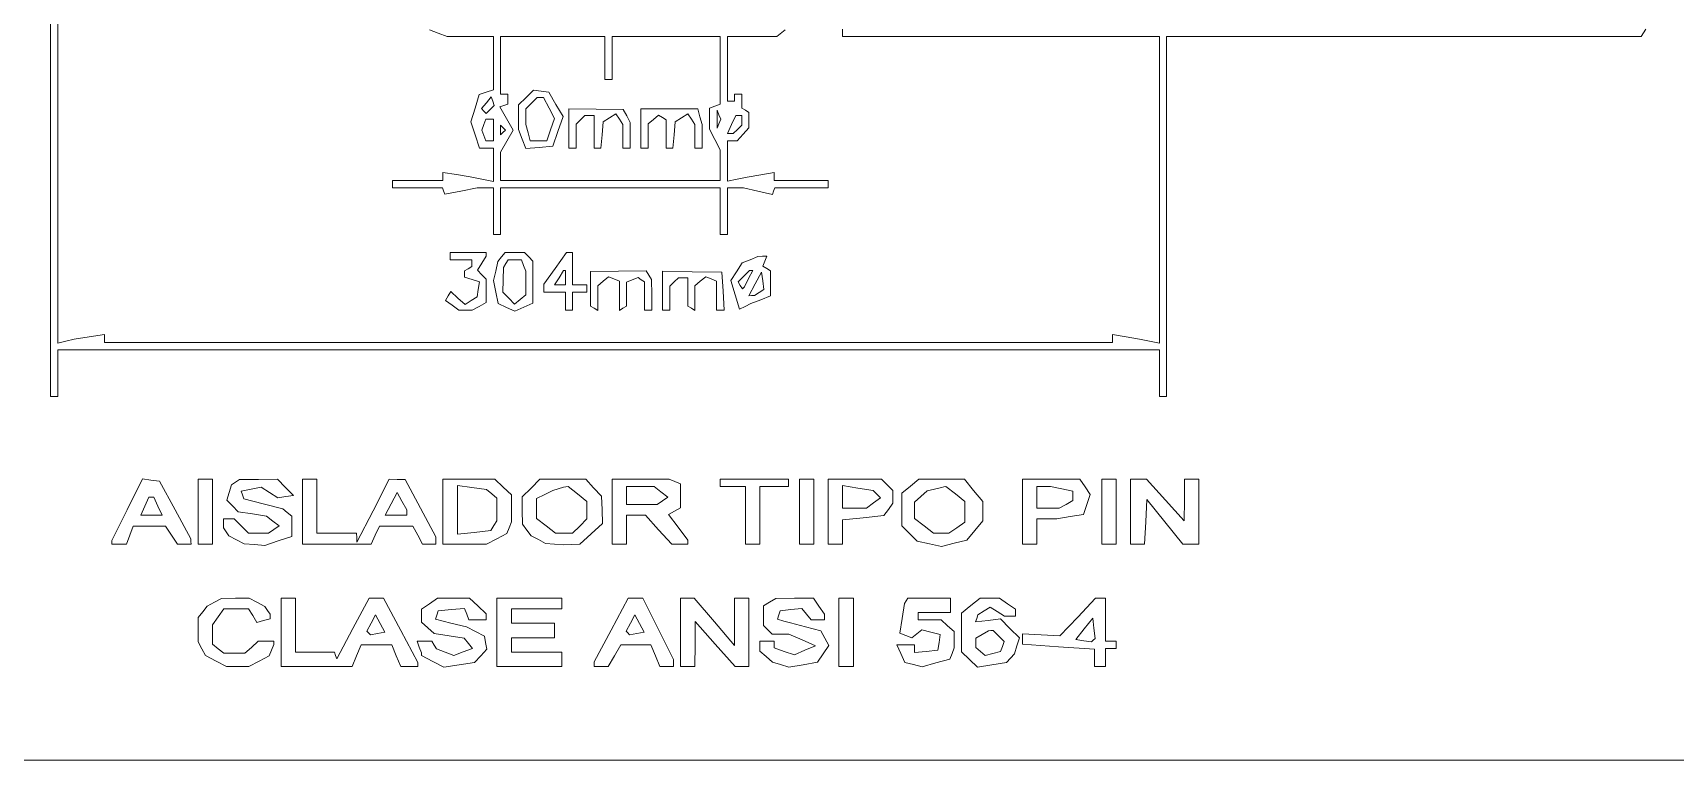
# Paper-space layout 'AN-07-DGE-065' of a CAD drawing. Header units: metres, sheet in millimetres. Extents: x 12 to 193, y 4 to 291.
# Drawn here: x 89.3 to 147.3, y 58.2 to 83.8 of the extents above; entities that cross this region are included whole.
import ezdxf

# ---------------------------------------------------------------- set-up
doc = ezdxf.new("R2010")
doc.units = ezdxf.units.M
doc.layers.add('DGE_CONTORNOS', color=7, linetype='Continuous', lineweight=0)
doc.layers.add('DGE_DATOS', color=7, linetype='Continuous', lineweight=0)

# ---------------------------------------------------------------- blocks, each defined once
blk = doc.blocks.new('LP_REF_DGE_MT_065')
at = {"layer": 'DGE_CONTORNOS'}
for points in [[(192.807, 164.007), (192.807, 58.152), (117.941, 58.152), (43.074, 58.152), (43.074, 164.007), (43.074, 269.861), (117.941, 269.861), (192.807, 269.861)], [(109.495, 82.917), (109.495, 82.155), (109.622, 82.155), (109.749, 82.155), (109.749, 82.917), (109.749, 83.679), (111.654, 83.679), (113.559, 83.679), (113.559, 82.486), (113.559, 81.293), (113.369, 81.22), (113.178, 81.147), (113.178, 80.777), (113.178, 80.406), (113.368, 80.042), (113.558, 79.679), (113.558, 79.139), (113.559, 78.599), (109.686, 78.599), (105.812, 78.599), (105.812, 79.097), (105.812, 79.594), (106.034, 79.986), (106.257, 80.377), (106.024, 80.786), (105.791, 81.196), (105.929, 81.241), (106.066, 81.287), (106.066, 81.467), (106.066, 81.647), (105.939, 81.647), (105.812, 81.647), (105.812, 82.663), (105.812, 83.679), (107.654, 83.679), (109.495, 83.679)], [(106.709, 81.528), (106.447, 81.266), (106.447, 80.83), (106.447, 80.394), (106.574, 80.06), (106.701, 79.727), (107.177, 79.766), (107.654, 79.806), (107.834, 80.328), (108.015, 80.85), (107.764, 81.28), (107.514, 81.711), (107.242, 81.75), (106.971, 81.79)], [(105.448, 81.105), (105.308, 80.965), (105.225, 81.049), (105.141, 81.133), (105.313, 81.34), (105.485, 81.548), (105.536, 81.396), (105.587, 81.244)], [(107.521, 81.15), (107.712, 80.781), (107.575, 80.388), (107.438, 79.996), (107.148, 79.996), (106.858, 79.996), (106.781, 80.282), (106.705, 80.568), (106.703, 80.844), (106.701, 81.121), (106.901, 81.32), (107.1, 81.52), (107.215, 81.52), (107.33, 81.52)], [(108.225, 80.436), (108.225, 79.742), (108.352, 79.742), (108.479, 79.742), (108.479, 80.161), (108.479, 80.58), (108.632, 80.733), (108.784, 80.885), (108.949, 80.885), (109.114, 80.885), (109.114, 80.314), (109.114, 79.742), (109.234, 79.742), (109.353, 79.742), (109.392, 80.205), (109.432, 80.669), (109.658, 80.809), (109.883, 80.949), (110.005, 80.758), (110.126, 80.568), (110.128, 80.155), (110.13, 79.742), (110.257, 79.742), (110.384, 79.742), (110.384, 80.195), (110.384, 80.648), (110.261, 80.877), (110.138, 81.107), (109.182, 81.118), (108.225, 81.129)], [(110.765, 80.435), (110.765, 79.742), (110.892, 79.742), (111.019, 79.742), (111.019, 80.171), (111.019, 80.6), (111.204, 80.753), (111.389, 80.907), (111.522, 80.825), (111.654, 80.743), (111.654, 80.243), (111.654, 79.742), (111.774, 79.742), (111.893, 79.742), (111.932, 80.205), (111.972, 80.669), (112.198, 80.809), (112.423, 80.949), (112.545, 80.758), (112.666, 80.568), (112.668, 80.155), (112.67, 79.742), (112.797, 79.742), (112.924, 79.742), (112.922, 80.155), (112.921, 80.568), (112.846, 80.846), (112.772, 81.123), (111.768, 81.126), (110.765, 81.128)], [(105.558, 80.377), (105.558, 79.996), (105.427, 79.996), (105.296, 79.996), (105.223, 80.187), (105.15, 80.377), (105.223, 80.568), (105.296, 80.758), (105.427, 80.758), (105.558, 80.758)], [(105.897, 80.292), (105.812, 80.208), (105.812, 80.377), (105.812, 80.546), (105.897, 80.462), (105.982, 80.377)], [(113.516, 80.599), (113.452, 80.441), (113.452, 80.758), (113.452, 81.076), (113.516, 80.917), (113.58, 80.758)], [(114.321, 80.72), (114.321, 80.555), (114.169, 80.402), (114.016, 80.25), (113.917, 80.25), (113.819, 80.25), (113.963, 80.568), (114.108, 80.885), (114.215, 80.885), (114.321, 80.885)], [(104.034, 75.932), (104.034, 75.805), (104.415, 75.805), (104.796, 75.805), (104.796, 75.686), (104.796, 75.566), (104.669, 75.488), (104.542, 75.409), (104.542, 75.298), (104.542, 75.187), (104.804, 75.104), (105.065, 75.021), (105.026, 74.759), (104.987, 74.497), (104.772, 74.363), (104.557, 74.228), (104.308, 74.453), (104.059, 74.679), (103.964, 74.524), (103.868, 74.369), (104.103, 74.198), (104.337, 74.027), (104.575, 74.027), (104.813, 74.027), (105.059, 74.158), (105.304, 74.29), (105.304, 74.705), (105.304, 75.119), (105.149, 75.275), (104.993, 75.43), (105.149, 75.679), (105.304, 75.929), (105.304, 75.994), (105.304, 76.059), (104.669, 76.059), (104.034, 76.059)], [(105.845, 75.9), (105.72, 75.742), (105.64, 75.405), (105.56, 75.068), (105.64, 74.663), (105.721, 74.259), (106.021, 74.123), (106.32, 73.986), (106.638, 74.131), (106.955, 74.276), (106.955, 75.015), (106.955, 75.754), (106.803, 75.907), (106.65, 76.059), (106.31, 76.059), (105.97, 76.059)], [(107.739, 75.499), (107.336, 74.938), (107.336, 74.8), (107.336, 74.662), (107.717, 74.662), (108.098, 74.662), (108.098, 74.345), (108.098, 74.027), (108.225, 74.027), (108.352, 74.027), (108.352, 74.345), (108.352, 74.662), (108.606, 74.662), (108.86, 74.662), (108.86, 74.789), (108.86, 74.916), (108.606, 74.916), (108.352, 74.916), (108.352, 75.488), (108.352, 76.059), (108.247, 76.059), (108.141, 76.059)], [(114.614, 75.804), (114.336, 75.692), (114.133, 75.382), (113.93, 75.072), (114.088, 74.565), (114.246, 74.058), (114.443, 74.156), (114.639, 74.254), (114.988, 74.392), (115.337, 74.53), (115.337, 74.969), (115.337, 75.409), (115.202, 75.493), (115.066, 75.577), (115.134, 75.754), (115.202, 75.932), (115.047, 75.924), (114.893, 75.916)], [(106.624, 75.604), (106.701, 75.403), (106.701, 74.985), (106.701, 74.566), (106.504, 74.403), (106.307, 74.239), (106.098, 74.449), (105.889, 74.658), (105.901, 75.096), (105.914, 75.534), (105.997, 75.669), (106.081, 75.805), (106.314, 75.805), (106.547, 75.805)], [(108.098, 75.17), (108.098, 74.916), (107.907, 74.916), (107.715, 74.916), (107.874, 75.17), (108.032, 75.424), (108.065, 75.424), (108.098, 75.424)], [(108.987, 74.778), (108.987, 74.169), (109.114, 74.091), (109.241, 74.012), (109.241, 74.448), (109.241, 74.885), (109.43, 75.042), (109.619, 75.198), (109.811, 75.125), (110.003, 75.051), (110.003, 74.532), (110.003, 74.012), (110.13, 74.091), (110.257, 74.169), (110.257, 74.592), (110.257, 75.016), (110.459, 75.093), (110.661, 75.171), (110.777, 75.099), (110.892, 75.028), (110.892, 74.528), (110.892, 74.027), (111.019, 74.027), (111.146, 74.027), (111.144, 74.567), (111.142, 75.107), (111.045, 75.259), (110.948, 75.411), (109.968, 75.399), (108.987, 75.387)], [(111.527, 74.711), (111.527, 74.027), (111.654, 74.027), (111.781, 74.027), (111.781, 74.446), (111.781, 74.865), (111.934, 75.018), (112.086, 75.17), (112.251, 75.17), (112.416, 75.17), (112.416, 74.67), (112.416, 74.169), (112.543, 74.091), (112.67, 74.012), (112.67, 74.448), (112.67, 74.885), (112.859, 75.042), (113.048, 75.198), (113.24, 75.125), (113.432, 75.051), (113.432, 74.539), (113.432, 74.027), (113.566, 74.027), (113.699, 74.027), (113.661, 74.694), (113.623, 75.361), (112.575, 75.378), (111.527, 75.395)], [(114.562, 75.138), (114.414, 74.853), (114.38, 74.812), (114.347, 74.772), (114.269, 74.897), (114.192, 75.023), (114.393, 75.223), (114.593, 75.424), (114.652, 75.424), (114.711, 75.424)], [(114.936, 74.647), (114.766, 74.539), (114.667, 74.537), (114.569, 74.535), (114.791, 74.948), (115.012, 75.361), (115.059, 75.057), (115.105, 74.754)], [(92.635, 66.982), (92.096, 65.895), (92.096, 65.834), (92.096, 65.772), (92.353, 65.772), (92.61, 65.772), (92.731, 66.09), (92.852, 66.407), (93.424, 66.407), (93.995, 66.407), (94.203, 66.09), (94.411, 65.772), (94.651, 65.772), (94.89, 65.772), (94.889, 65.867), (94.887, 65.963), (94.333, 66.979), (93.78, 67.995), (93.477, 68.032), (93.174, 68.069)], [(95.144, 66.915), (95.144, 65.772), (95.398, 65.772), (95.652, 65.772), (95.652, 66.915), (95.652, 68.058), (95.398, 68.058), (95.144, 68.058)], [(96.463, 67.961), (96.321, 67.868), (96.236, 67.595), (96.152, 67.323), (96.355, 67.119), (96.559, 66.915), (97.056, 66.836), (97.552, 66.756), (97.777, 66.584), (98.002, 66.412), (97.811, 66.284), (97.621, 66.157), (97.271, 66.155), (96.922, 66.153), (96.668, 66.407), (96.414, 66.661), (96.224, 66.661), (96.033, 66.661), (96.035, 66.502), (96.037, 66.344), (96.13, 66.204), (96.224, 66.064), (96.495, 65.921), (96.767, 65.778), (97.13, 65.753), (97.494, 65.727), (97.97, 65.886), (98.446, 66.046), (98.446, 66.401), (98.446, 66.757), (98.287, 66.889), (98.127, 67.022), (97.438, 67.196), (96.749, 67.371), (96.703, 67.508), (96.658, 67.645), (97.012, 67.715), (97.367, 67.785), (97.66, 67.596), (97.953, 67.407), (98.231, 67.447), (98.51, 67.487), (98.224, 67.772), (97.938, 68.058), (97.271, 68.056), (96.605, 68.054)], [(98.827, 66.915), (98.827, 65.772), (100.036, 65.772), (101.246, 65.772), (101.39, 66.09), (101.535, 66.407), (102.128, 66.407), (102.721, 66.407), (102.891, 66.09), (103.061, 65.772), (103.294, 65.772), (103.526, 65.772), (103.526, 65.899), (103.526, 66.026), (102.986, 67.039), (102.447, 68.053), (102.162, 68.056), (101.878, 68.058), (101.311, 66.947), (100.745, 65.836), (100.739, 65.994), (100.732, 66.153), (100.034, 66.153), (99.335, 66.153), (99.335, 67.106), (99.335, 68.058), (99.081, 68.058), (98.827, 68.058)], [(103.78, 66.915), (103.78, 65.772), (104.548, 65.772), (105.317, 65.772), (105.676, 65.958), (106.035, 66.144), (106.114, 66.349), (106.193, 66.555), (106.193, 67.03), (106.193, 67.506), (105.899, 67.782), (105.605, 68.058), (104.693, 68.058), (103.78, 68.058)], [(105.5, 67.546), (105.685, 67.392), (105.683, 66.995), (105.681, 66.598), (105.572, 66.425), (105.463, 66.252), (104.875, 66.186), (104.288, 66.12), (104.288, 66.979), (104.288, 67.837), (104.801, 67.769), (105.314, 67.7)], [(106.886, 67.746), (106.574, 67.435), (106.578, 66.953), (106.582, 66.471), (106.737, 66.269), (106.892, 66.068), (107.146, 65.933), (107.4, 65.798), (107.717, 65.771), (108.035, 65.744), (108.318, 65.758), (108.602, 65.772), (109.006, 66.133), (109.411, 66.495), (109.393, 66.979), (109.374, 67.464), (109.095, 67.761), (108.816, 68.058), (108.007, 68.058), (107.198, 68.058)], [(108.526, 67.541), (108.86, 67.278), (108.86, 66.969), (108.86, 66.661), (108.606, 66.407), (108.352, 66.153), (108.052, 66.153), (107.751, 66.153), (107.417, 66.416), (107.082, 66.679), (107.082, 67.03), (107.082, 67.38), (107.368, 67.519), (107.654, 67.658), (107.844, 67.721), (108.035, 67.784), (108.113, 67.794), (108.191, 67.804)], [(109.749, 66.915), (109.749, 65.772), (110.003, 65.772), (110.257, 65.772), (110.257, 66.28), (110.257, 66.788), (110.589, 66.788), (110.922, 66.788), (111.386, 66.28), (111.85, 65.772), (112.133, 65.772), (112.416, 65.772), (112.416, 65.844), (112.416, 65.916), (112.074, 66.365), (111.731, 66.814), (111.947, 66.934), (112.162, 67.055), (112.162, 67.479), (112.162, 67.904), (111.961, 67.981), (111.76, 68.058), (110.755, 68.058), (109.749, 68.058)], [(111.471, 67.616), (111.718, 67.428), (111.527, 67.3), (111.337, 67.173), (110.797, 67.171), (110.257, 67.169), (110.257, 67.487), (110.257, 67.804), (110.741, 67.804), (111.225, 67.804)], [(113.559, 67.931), (113.559, 67.804), (114.004, 67.804), (114.448, 67.804), (114.448, 66.788), (114.448, 65.772), (114.702, 65.772), (114.956, 65.772), (114.956, 66.788), (114.956, 67.804), (115.464, 67.804), (115.972, 67.804), (115.972, 67.931), (115.972, 68.058), (114.766, 68.058), (113.559, 68.058)], [(116.353, 66.915), (116.353, 65.772), (116.607, 65.772), (116.861, 65.772), (116.861, 66.915), (116.861, 68.058), (116.607, 68.058), (116.353, 68.058)], [(117.369, 66.915), (117.369, 65.772), (117.623, 65.772), (117.877, 65.772), (117.877, 66.199), (117.877, 66.625), (118.605, 66.701), (119.332, 66.776), (119.494, 66.997), (119.655, 67.218), (119.655, 67.438), (119.655, 67.659), (119.456, 67.858), (119.256, 68.058), (118.313, 68.058), (117.369, 68.058)], [(119.084, 67.535), (119.211, 67.406), (118.964, 67.224), (118.718, 67.042), (118.297, 67.042), (117.877, 67.042), (117.877, 67.439), (117.877, 67.836), (118.417, 67.75), (118.957, 67.664)], [(120.272, 67.815), (119.973, 67.572), (119.973, 66.993), (119.973, 66.414), (120.243, 66.144), (120.514, 65.873), (120.942, 65.782), (121.37, 65.691), (121.814, 65.803), (122.259, 65.916), (122.544, 66.257), (122.829, 66.598), (122.83, 66.937), (122.83, 67.277), (122.501, 67.667), (122.173, 68.058), (121.372, 68.058), (120.572, 68.058)], [(121.861, 67.541), (122.195, 67.278), (122.195, 66.913), (122.195, 66.548), (121.913, 66.351), (121.631, 66.153), (121.359, 66.153), (121.086, 66.153), (120.752, 66.416), (120.417, 66.679), (120.417, 66.968), (120.417, 67.257), (120.639, 67.454), (120.862, 67.651), (121.116, 67.713), (121.37, 67.775), (121.448, 67.789), (121.526, 67.804)], [(124.227, 66.915), (124.227, 65.772), (124.481, 65.772), (124.735, 65.772), (124.735, 66.217), (124.735, 66.661), (125.084, 66.662), (125.434, 66.664), (125.903, 66.741), (126.372, 66.819), (126.495, 67.172), (126.618, 67.525), (126.431, 67.791), (126.245, 68.058), (125.236, 68.058), (124.227, 68.058)], [(125.608, 67.725), (126.005, 67.645), (126.005, 67.475), (126.005, 67.305), (125.76, 67.173), (125.514, 67.042), (125.125, 67.042), (124.735, 67.042), (124.735, 67.423), (124.735, 67.804), (124.973, 67.804), (125.211, 67.804)], [(127.021, 66.915), (127.021, 65.772), (127.275, 65.772), (127.529, 65.772), (127.529, 66.915), (127.529, 68.058), (127.275, 68.058), (127.021, 68.058)], [(128.037, 66.915), (128.037, 65.772), (128.285, 65.772), (128.533, 65.772), (128.571, 66.559), (128.609, 67.347), (129.244, 66.56), (129.879, 65.773), (130.164, 65.772), (130.45, 65.772), (130.45, 66.915), (130.45, 68.058), (130.196, 68.058), (129.942, 68.058), (129.936, 67.328), (129.931, 66.598), (129.267, 67.328), (128.603, 68.058), (128.32, 68.058), (128.037, 68.058)], [(93.724, 67.106), (93.869, 66.788), (93.493, 66.788), (93.118, 66.788), (93.262, 67.106), (93.407, 67.423), (93.493, 67.423), (93.579, 67.423)], [(102.506, 66.883), (102.51, 66.788), (102.126, 66.788), (101.742, 66.788), (101.95, 67.192), (102.159, 67.596), (102.33, 67.287), (102.501, 66.979)], [(95.716, 63.72), (95.462, 63.581), (95.303, 63.382), (95.144, 63.183), (95.144, 62.755), (95.144, 62.326), (95.275, 62.082), (95.406, 61.838), (95.777, 61.646), (96.148, 61.454), (96.541, 61.454), (96.935, 61.454), (97.294, 61.64), (97.653, 61.826), (97.732, 62.031), (97.811, 62.237), (97.811, 62.29), (97.811, 62.343), (97.535, 62.343), (97.26, 62.343), (97.026, 62.131), (96.792, 61.92), (96.419, 61.92), (96.047, 61.92), (95.849, 62.083), (95.652, 62.247), (95.652, 62.584), (95.652, 62.922), (95.85, 63.204), (96.048, 63.486), (96.484, 63.486), (96.92, 63.486), (97.068, 63.249), (97.216, 63.012), (97.45, 63.073), (97.684, 63.135), (97.682, 63.215), (97.68, 63.296), (97.587, 63.435), (97.494, 63.575), (97.216, 63.721), (96.939, 63.867), (96.454, 63.863), (95.97, 63.859)], [(98.065, 62.661), (98.065, 61.454), (99.32, 61.454), (100.574, 61.454), (100.732, 61.835), (100.89, 62.216), (101.431, 62.216), (101.971, 62.216), (102.129, 61.835), (102.287, 61.454), (102.589, 61.454), (102.891, 61.454), (102.891, 61.524), (102.891, 61.595), (102.288, 62.729), (101.685, 63.862), (101.428, 63.865), (101.171, 63.867), (100.602, 62.794), (100.034, 61.72), (99.991, 61.841), (99.949, 61.962), (99.261, 61.962), (98.573, 61.962), (98.573, 62.915), (98.573, 63.867), (98.319, 63.867), (98.065, 63.867)], [(103.3, 63.669), (103.018, 63.472), (103.018, 63.245), (103.018, 63.017), (103.24, 62.821), (103.463, 62.625), (103.995, 62.537), (104.528, 62.45), (104.676, 62.272), (104.824, 62.093), (104.492, 61.967), (104.161, 61.841), (103.856, 61.957), (103.551, 62.073), (103.468, 62.208), (103.384, 62.343), (103.124, 62.343), (102.864, 62.343), (102.941, 62.142), (103.018, 61.941), (103.018, 61.891), (103.018, 61.842), (103.416, 61.636), (103.814, 61.43), (104.354, 61.511), (104.894, 61.592), (105.11, 61.831), (105.326, 62.07), (105.283, 62.297), (105.239, 62.525), (104.922, 62.687), (104.606, 62.849), (104.058, 62.984), (103.51, 63.119), (103.56, 63.271), (103.609, 63.423), (104.077, 63.462), (104.544, 63.501), (104.62, 63.303), (104.696, 63.105), (105, 63.105), (105.304, 63.105), (105.304, 63.21), (105.304, 63.315), (105.01, 63.591), (104.716, 63.867), (104.149, 63.867), (103.583, 63.867)], [(105.685, 62.661), (105.685, 61.454), (106.828, 61.454), (107.971, 61.454), (107.971, 61.708), (107.971, 61.962), (107.082, 61.962), (106.193, 61.962), (106.193, 62.216), (106.193, 62.47), (106.955, 62.47), (107.717, 62.47), (107.717, 62.724), (107.717, 62.978), (106.955, 62.978), (106.193, 62.978), (106.193, 63.232), (106.193, 63.486), (107.082, 63.486), (107.971, 63.486), (107.971, 63.677), (107.971, 63.867), (106.828, 63.867), (105.685, 63.867)], [(109.716, 62.741), (109.114, 61.615), (109.114, 61.535), (109.114, 61.454), (109.361, 61.454), (109.608, 61.454), (109.833, 61.835), (110.058, 62.216), (110.587, 62.216), (111.115, 62.216), (111.273, 61.835), (111.431, 61.454), (111.67, 61.454), (111.908, 61.454), (111.908, 61.579), (111.908, 61.704), (111.372, 62.786), (110.836, 63.867), (110.576, 63.867), (110.317, 63.867)], [(112.162, 62.661), (112.162, 61.454), (112.416, 61.454), (112.67, 61.454), (112.674, 62.248), (112.677, 63.042), (113.384, 62.248), (114.091, 61.454), (114.333, 61.454), (114.575, 61.454), (114.575, 62.661), (114.575, 63.867), (114.321, 63.867), (114.067, 63.867), (114.067, 63.031), (114.067, 62.196), (113.354, 63.031), (112.64, 63.867), (112.401, 63.867), (112.162, 63.867)], [(115.305, 63.73), (115.083, 63.6), (115.083, 63.251), (115.083, 62.902), (115.236, 62.749), (115.388, 62.597), (115.684, 62.597), (115.98, 62.597), (116.452, 62.392), (116.925, 62.187), (116.551, 62.026), (116.177, 61.866), (115.82, 61.99), (115.464, 62.114), (115.464, 62.228), (115.464, 62.343), (115.21, 62.343), (114.956, 62.343), (114.956, 62.172), (114.956, 62.001), (115.178, 61.806), (115.401, 61.611), (115.692, 61.522), (115.983, 61.434), (116.49, 61.519), (116.998, 61.605), (117.193, 61.902), (117.387, 62.199), (117.249, 62.457), (117.111, 62.715), (116.573, 62.854), (116.036, 62.993), (115.806, 63.06), (115.577, 63.127), (115.626, 63.275), (115.674, 63.423), (116.056, 63.461), (116.438, 63.499), (116.602, 63.302), (116.765, 63.105), (117.004, 63.105), (117.242, 63.105), (117.242, 63.204), (117.242, 63.303), (117.044, 63.585), (116.847, 63.867), (116.187, 63.863), (115.528, 63.859)], [(117.75, 62.661), (117.75, 61.454), (118.004, 61.454), (118.258, 61.454), (118.258, 62.661), (118.258, 63.867), (118.004, 63.867), (117.75, 63.867)], [(120.122, 63.772), (120.065, 63.677), (119.979, 63.154), (119.893, 62.631), (120.107, 62.548), (120.322, 62.466), (120.495, 62.609), (120.668, 62.752), (120.995, 62.67), (121.323, 62.588), (121.283, 62.307), (121.243, 62.026), (120.83, 61.986), (120.417, 61.946), (120.417, 62.081), (120.417, 62.216), (120.102, 62.216), (119.788, 62.216), (119.928, 61.908), (120.068, 61.601), (120.374, 61.524), (120.681, 61.447), (121.171, 61.579), (121.661, 61.711), (121.738, 61.91), (121.814, 62.11), (121.814, 62.397), (121.814, 62.685), (121.582, 62.895), (121.35, 63.105), (120.947, 63.105), (120.544, 63.105), (120.544, 63.232), (120.544, 63.359), (121.116, 63.359), (121.687, 63.359), (121.687, 63.613), (121.687, 63.867), (120.933, 63.867), (120.178, 63.867)], [(122.403, 63.604), (122.068, 63.341), (122.068, 62.656), (122.068, 61.972), (122.354, 61.703), (122.64, 61.434), (123.148, 61.514), (123.656, 61.593), (123.801, 61.746), (123.946, 61.899), (124.031, 62.182), (124.116, 62.466), (123.783, 62.798), (123.451, 63.131), (123.011, 63.08), (122.572, 63.029), (122.613, 63.153), (122.655, 63.277), (122.869, 63.413), (123.083, 63.548), (123.336, 63.39), (123.589, 63.232), (123.781, 63.232), (123.973, 63.232), (123.973, 63.352), (123.973, 63.472), (123.691, 63.669), (123.409, 63.867), (123.073, 63.867), (122.737, 63.867)], [(126.174, 63.2), (125.545, 62.534), (124.886, 62.572), (124.227, 62.61), (124.227, 62.427), (124.227, 62.243), (125.497, 62.153), (126.767, 62.062), (126.767, 61.758), (126.767, 61.454), (126.958, 61.454), (127.148, 61.454), (127.148, 61.772), (127.148, 62.089), (127.339, 62.089), (127.529, 62.089), (127.529, 62.216), (127.529, 62.343), (127.339, 62.343), (127.148, 62.343), (127.148, 63.105), (127.148, 63.867), (126.976, 63.867), (126.804, 63.867)], [(101.474, 62.619), (101.218, 62.577), (101.155, 62.639), (101.093, 62.702), (101.246, 62.988), (101.399, 63.275), (101.565, 62.968), (101.73, 62.661)], [(110.618, 62.619), (110.362, 62.577), (110.299, 62.639), (110.237, 62.702), (110.39, 62.988), (110.543, 63.275), (110.709, 62.968), (110.874, 62.661)], [(126.724, 62.385), (126.662, 62.323), (126.384, 62.365), (126.107, 62.407), (126.405, 62.786), (126.704, 63.166), (126.745, 62.806), (126.786, 62.447)], [(123.387, 62.53), (123.581, 62.336), (123.514, 62.161), (123.448, 61.987), (123.177, 61.916), (122.907, 61.846), (122.742, 61.983), (122.576, 62.12), (122.576, 62.289), (122.576, 62.457), (122.798, 62.587), (123.021, 62.716), (123.107, 62.72), (123.193, 62.724)]]:
    blk.add_lwpolyline(points, close=True, dxfattribs=at)
for points in [[(103.307, 83.914), (103.615, 83.796), (103.924, 83.679), (104.741, 83.679), (105.558, 83.679), (105.558, 82.735), (105.558, 81.791), (105.307, 81.711), (105.056, 81.632), (104.911, 81.148), (104.766, 80.664), (104.918, 80.203), (105.07, 79.742), (105.314, 79.742), (105.558, 79.742), (105.558, 79.155), (105.558, 78.567), (105.145, 78.65), (104.733, 78.733), (104.256, 78.809), (103.78, 78.885), (103.78, 78.742), (103.78, 78.599), (102.891, 78.599), (102.002, 78.599), (102.002, 78.472), (102.002, 78.345), (102.881, 78.345), (103.759, 78.345), (103.801, 78.228), (103.844, 78.111), (104.415, 78.223), (104.987, 78.334), (105.272, 78.339), (105.558, 78.345), (105.558, 77.52), (105.558, 76.694), (105.685, 76.694), (105.812, 76.694), (105.812, 77.52), (105.812, 78.345), (109.686, 78.345), (113.559, 78.345), (113.559, 77.52), (113.559, 76.694), (113.686, 76.694), (113.813, 76.694), (113.813, 77.52), (113.813, 78.345), (114.099, 78.342), (114.385, 78.339), (114.893, 78.221), (115.401, 78.102), (115.443, 78.224), (115.485, 78.345), (116.427, 78.345), (117.369, 78.345), (117.369, 78.472), (117.369, 78.599), (116.417, 78.599), (115.464, 78.599), (115.464, 78.74), (115.464, 78.881), (114.988, 78.799), (114.512, 78.717), (114.162, 78.648), (113.813, 78.579), (113.813, 79.287), (113.813, 79.996), (113.984, 79.996), (114.155, 79.996), (114.365, 80.228), (114.575, 80.461), (114.575, 80.729), (114.575, 80.997), (114.448, 81.076), (114.321, 81.154), (114.321, 81.401), (114.321, 81.647), (114.194, 81.647), (114.067, 81.647), (114.067, 81.52), (114.067, 81.393), (113.94, 81.393), (113.813, 81.393), (113.813, 82.536), (113.813, 83.679), (114.688, 83.679), (115.563, 83.679), (115.854, 83.915)], [(117.877, 83.933), (117.877, 83.806), (117.877, 83.679), (123.465, 83.679), (129.053, 83.679), (129.053, 78.271), (129.053, 72.864), (128.704, 72.933), (128.355, 73.002), (127.878, 73.084), (127.402, 73.166), (127.402, 73.025), (127.402, 72.884), (109.622, 72.884), (91.842, 72.884), (91.842, 73.027), (91.842, 73.17), (91.302, 73.085), (90.763, 72.999), (90.477, 72.928), (90.191, 72.856), (90.191, 87.031)], [(89.937, 86.092), (89.937, 70.979), (90.064, 70.979), (90.191, 70.979), (90.191, 71.801), (90.191, 72.624), (109.622, 72.625), (129.053, 72.626), (129.053, 71.802), (129.053, 70.979), (129.18, 70.979), (129.307, 70.979), (129.307, 77.329), (129.307, 83.679), (137.682, 83.679), (146.056, 83.679), (146.135, 83.806), (146.213, 83.933)]]:
    blk.add_lwpolyline(points, dxfattribs=at)

psp = doc.layouts.new('AN-07-DGE-065')

# ---------------------------------------------------------------- block references
at = {"layer": 'DGE_DATOS'}
psp.add_blockref('LP_REF_DGE_MT_065', (0, 0), dxfattribs=at)

doc.saveas('drawing.dxf')
